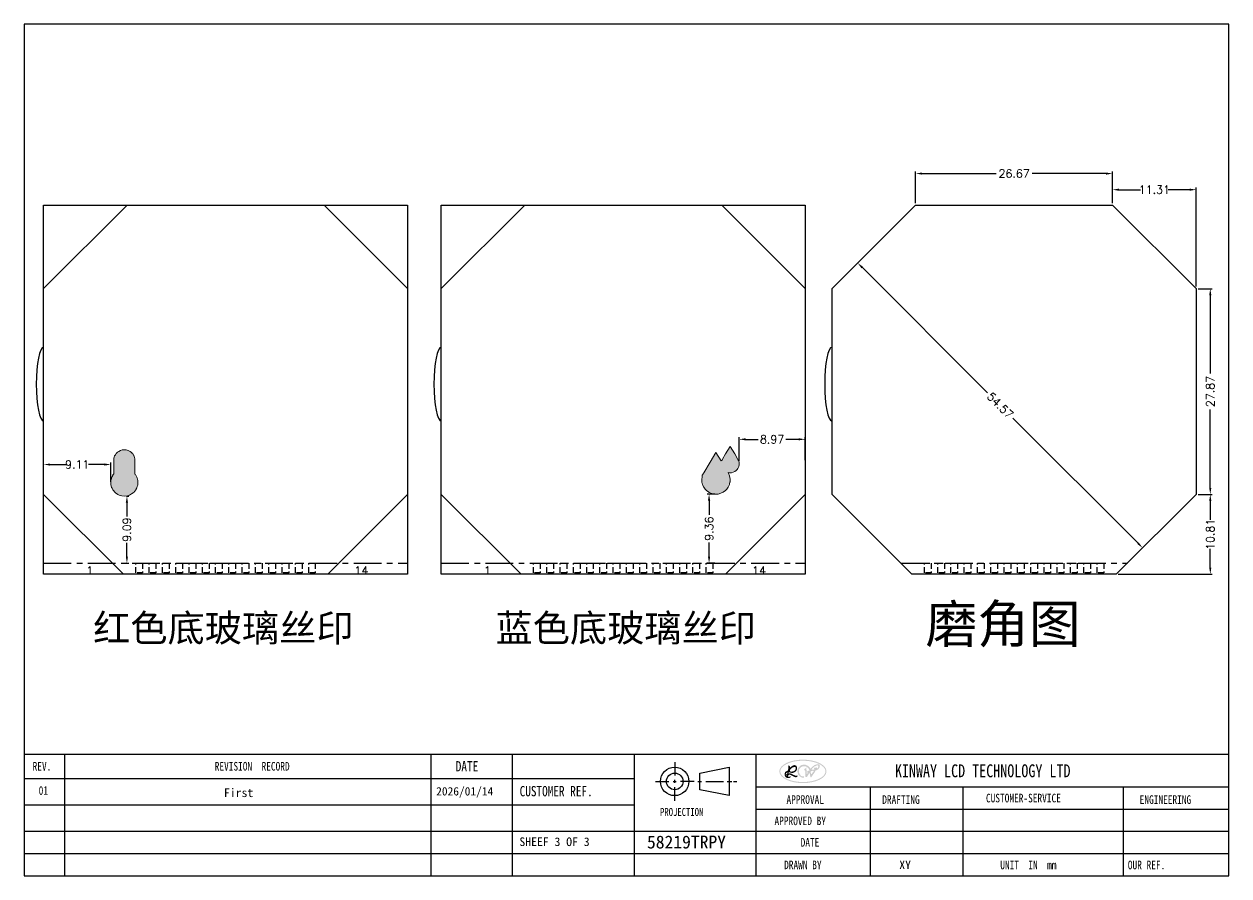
# Model space of a CAD drawing. Header units: millimetres. Extents: x -2138 to 1406, y 307 to 1926.
# Drawn here: x 1242.8 to 1406, y 306.7 to 422.1 of the extents above; entities that cross this region are included whole.
import ezdxf
from ezdxf.enums import TextEntityAlignment as Align

# ---------------------------------------------------------------- set-up
doc = ezdxf.new("R2010")
doc.units = ezdxf.units.MM
doc.header["$LTSCALE"] = 3
doc.linetypes.add('CENTER', pattern=[2, 1.25, -0.25, 0.25, -0.25])
doc.linetypes.add('HIDDEN', pattern=[0.375, 0.25, -0.125])
for name, color, linetype in [('BJ', 32, 'Continuous'), ('dim', 3, 'Continuous'), ('SY1', 116, 'Continuous')]:
    doc.layers.add(name, color=color, linetype=linetype)
doc.styles.add('romans', font='romans.shx')
doc.styles.add('ROMANT', font='SimSun.ttf', dxfattribs={"height": 5})
doc.styles.get("Standard").update_dxf_attribs({"font": 'txt.shx'})
doc.styles.add('样式 2', font='simkai_0.ttf')
doc.dimstyles.new('LCDDIM', dxfattribs={"dimtxt": 1.1, "dimasz": 0.88, "dimexe": 0.275, "dimexo": 0.275, "dimgap": 0.22, "dimtad": 0, "dimzin": 0, "dimdsep": 46, "dimtxsty": 'Standard', "dimcen": 2.5, "dimadec": 0, "dimazin": 0, "dimtfac": 1, "dimtofl": 0, "dimtmove": 0, "dimatfit": 0, "dimfxl": 0, "dimarcsym": 0})

# ---------------------------------------------------------------- blocks, each defined once
blk = doc.blocks.new('*D84')
at = {"layer": 'Defpoints', "color": 0}
for p in [(1390.26, 401.81), (1363.59, 397.54), (1390.26, 397.54)]:
    blk.add_point(p, dxfattribs=at)
at = {"layer": 'dim', "color": 0, "lineweight": -2}
for p, q in [((1363.59, 397.81), (1363.59, 402.09)), ((1364.47, 401.81), (1374.51, 401.81)), ((1389.38, 401.81), (1379.35, 401.81)), ((1390.26, 397.81), (1390.26, 402.09))]:
    blk.add_line(p, q, dxfattribs=at)
at = {"layer": 'dim', "color": 0}
for points in [[(1364.47, 401.96), (1364.47, 401.67), (1363.59, 401.81)], [(1389.38, 401.96), (1389.38, 401.67), (1390.26, 401.81)]]:
    blk.add_solid(points, dxfattribs=at)
at = {"layer": 'dim', "color": 0, "insert": (1376.93, 401.81), "char_height": 1.1, "attachment_point": 5}
blk.add_mtext('26.67', dxfattribs=at)
blk = doc.blocks.new('*D86')
at = {"layer": 'Defpoints', "color": 0}
for p in [(1401.58, 386.22), (1401.58, 358.35), (1403.5, 358.35)]:
    blk.add_point(p, dxfattribs=at)
at = {"layer": 'dim', "color": 0, "lineweight": -2}
for p, q in [((1401.85, 386.22), (1403.77, 386.22)), ((1403.5, 385.34), (1403.5, 374.71)), ((1403.5, 359.23), (1403.5, 369.87)), ((1401.85, 358.35), (1403.77, 358.35))]:
    blk.add_line(p, q, dxfattribs=at)
at = {"layer": 'dim', "color": 0}
for points in [[(1403.35, 385.34), (1403.64, 385.34), (1403.5, 386.22)], [(1403.35, 359.23), (1403.64, 359.23), (1403.5, 358.35)]]:
    blk.add_solid(points, dxfattribs=at)
at = {"layer": 'dim', "color": 0, "insert": (1403.5, 372.29), "char_height": 1.1, "attachment_point": 5, "rotation": 90}
blk.add_mtext('27.87', dxfattribs=at)
blk = doc.blocks.new('*D88')
at = {"layer": 'Defpoints', "color": 0}
for p in [(1359.79, 393.74), (1355.75, 389.69), (1398.38, 355.15)]:
    blk.add_point(p, dxfattribs=at)
at = {"layer": 'dim', "color": 0, "lineweight": -2}
for p, q in [((1359.6, 393.54), (1355.55, 389.5)), ((1356.37, 389.07), (1373.33, 372.11)), ((1393.71, 351.73), (1376.75, 368.69)), ((1398.18, 354.96), (1394.14, 350.91))]:
    blk.add_line(p, q, dxfattribs=at)
at = {"layer": 'dim', "color": 0}
for points in [[(1356.47, 389.18), (1356.26, 388.97), (1355.75, 389.69)], [(1393.81, 351.83), (1393.61, 351.63), (1394.33, 351.11)]]:
    blk.add_solid(points, dxfattribs=at)
at = {"layer": 'dim', "color": 0, "insert": (1375.04, 370.4), "char_height": 1.1, "attachment_point": 5, "rotation": 315}
blk.add_mtext('54.57', dxfattribs=at)
blk = doc.blocks.new('*D89')
at = {"layer": 'Defpoints', "color": 0}
for p in [(1401.58, 358.35), (1390.76, 347.54), (1403.5, 347.54)]:
    blk.add_point(p, dxfattribs=at)
at = {"layer": 'dim', "color": 0, "lineweight": -2}
for p, q in [((1401.85, 358.35), (1403.77, 358.35)), ((1403.5, 357.47), (1403.5, 354.91)), ((1403.5, 348.42), (1403.5, 350.98)), ((1391.04, 347.54), (1403.77, 347.54))]:
    blk.add_line(p, q, dxfattribs=at)
at = {"layer": 'dim', "color": 0}
for points in [[(1403.35, 357.47), (1403.64, 357.47), (1403.5, 358.35)], [(1403.35, 348.42), (1403.64, 348.42), (1403.5, 347.54)]]:
    blk.add_solid(points, dxfattribs=at)
at = {"layer": 'dim', "color": 0, "insert": (1403.5, 352.94), "char_height": 1.1, "attachment_point": 5, "rotation": 90}
blk.add_mtext('10.81', dxfattribs=at)
blk = doc.blocks.new('*D90')
at = {"layer": 'Defpoints', "color": 0}
for p in [(1390.26, 399.63), (1390.26, 397.54), (1401.58, 386.22)]:
    blk.add_point(p, dxfattribs=at)
at = {"layer": 'dim', "color": 0, "lineweight": -2}
for p, q in [((1390.26, 397.81), (1390.26, 399.91)), ((1401.58, 386.5), (1401.58, 399.91)), ((1391.14, 399.63), (1394.05, 399.63)), ((1400.7, 399.63), (1397.79, 399.63))]:
    blk.add_line(p, q, dxfattribs=at)
at = {"layer": 'dim', "color": 0}
for points in [[(1391.14, 399.78), (1391.14, 399.48), (1390.26, 399.63)], [(1400.7, 399.78), (1400.7, 399.48), (1401.58, 399.63)]]:
    blk.add_solid(points, dxfattribs=at)
at = {"layer": 'dim', "color": 0, "insert": (1395.92, 399.63), "char_height": 1.1, "attachment_point": 5}
blk.add_mtext('11.31', dxfattribs=at)
blk = doc.blocks.new('*D91')
at = {"layer": 'Defpoints', "color": 0}
for p in [(1256.42, 358.13), (1256.42, 349.04), (1256.76, 349.04)]:
    blk.add_point(p, dxfattribs=at)
at = {"layer": 'dim', "color": 0, "lineweight": -2}
for p, q in [((1256.7, 358.13), (1257.03, 358.13)), ((1256.76, 357.25), (1256.76, 355.36)), ((1256.76, 349.92), (1256.76, 351.8)), ((1256.7, 349.04), (1257.03, 349.04))]:
    blk.add_line(p, q, dxfattribs=at)
at = {"layer": 'dim', "color": 0}
for points in [[(1256.61, 357.25), (1256.9, 357.25), (1256.76, 358.13)], [(1256.61, 349.92), (1256.9, 349.92), (1256.76, 349.04)]]:
    blk.add_solid(points, dxfattribs=at)
at = {"layer": 'dim', "color": 0, "insert": (1256.76, 353.58), "char_height": 1.1, "attachment_point": 5, "rotation": 90}
blk.add_mtext('9.09', dxfattribs=at)
blk = doc.blocks.new('*D92')
at = {"layer": 'Defpoints', "color": 0}
for p in [(1245.48, 362.4), (1245.48, 359.77), (1254.59, 359.77)]:
    blk.add_point(p, dxfattribs=at)
at = {"layer": 'dim', "color": 0, "lineweight": -2}
for p, q in [((1245.48, 360.05), (1245.48, 362.67)), ((1246.36, 362.4), (1248.53, 362.4)), ((1253.71, 362.4), (1251.54, 362.4)), ((1254.59, 360.05), (1254.59, 362.67))]:
    blk.add_line(p, q, dxfattribs=at)
at = {"layer": 'dim', "color": 0}
for points in [[(1246.36, 362.54), (1246.36, 362.25), (1245.48, 362.4)], [(1253.71, 362.54), (1253.71, 362.25), (1254.59, 362.4)]]:
    blk.add_solid(points, dxfattribs=at)
at = {"layer": 'dim', "color": 0, "insert": (1250.03, 362.4), "char_height": 1.1, "attachment_point": 5}
blk.add_mtext('9.11', dxfattribs=at)
blk = doc.blocks.new('*D93')
at = {"layer": 'Defpoints', "color": 0}
for p in [(1336.68, 358.39), (1335.61, 349.04), (1336.68, 349.04)]:
    blk.add_point(p, dxfattribs=at)
at = {"layer": 'dim', "color": 0, "lineweight": -2}
for p, q in [((1336.4, 358.39), (1335.34, 358.39)), ((1335.61, 357.51), (1335.61, 355.58)), ((1335.61, 349.92), (1335.61, 351.84)), ((1336.4, 349.04), (1335.34, 349.04))]:
    blk.add_line(p, q, dxfattribs=at)
at = {"layer": 'dim', "color": 0}
for points in [[(1335.46, 357.51), (1335.76, 357.51), (1335.61, 358.39)], [(1335.46, 349.92), (1335.76, 349.92), (1335.61, 349.04)]]:
    blk.add_solid(points, dxfattribs=at)
at = {"layer": 'dim', "color": 0, "insert": (1335.61, 353.71), "char_height": 1.1, "attachment_point": 5, "rotation": 90}
blk.add_mtext('9.36', dxfattribs=at)
blk = doc.blocks.new('*D94')
at = {"layer": 'Defpoints', "color": 0}
for p in [(1348.63, 365.81), (1339.67, 362.61), (1348.63, 362.71)]:
    blk.add_point(p, dxfattribs=at)
at = {"layer": 'dim', "color": 0, "lineweight": -2}
for p, q in [((1339.67, 362.89), (1339.67, 366.09)), ((1340.55, 365.81), (1342.28, 365.81)), ((1347.75, 365.81), (1346.02, 365.81)), ((1348.63, 362.98), (1348.63, 366.09))]:
    blk.add_line(p, q, dxfattribs=at)
at = {"layer": 'dim', "color": 0}
for points in [[(1340.55, 365.96), (1340.55, 365.67), (1339.67, 365.81)], [(1347.75, 365.96), (1347.75, 365.67), (1348.63, 365.81)]]:
    blk.add_solid(points, dxfattribs=at)
at = {"layer": 'dim', "color": 0, "insert": (1344.15, 365.81), "char_height": 1.1, "attachment_point": 5}
blk.add_mtext('8.97', dxfattribs=at)

msp = doc.modelspace()

# ---------------------------------------------------------------- hatches: boundary and pattern name
h = msp.add_hatch(color=256)
edge = h.paths.add_edge_path()
edge.add_ellipse((1348.319, 320.828), major_axis=(3.197, 0), ratio=0.4969441, start_angle=0, end_angle=360)
edge = h.paths.add_edge_path(flags=16)
edge.add_spline(control_points=[(1351.37, 320.828), (1351.37, 320.967), (1351.326, 321.107), (1351.137, 321.389), (1350.991, 321.53), (1350.606, 321.786), (1350.368, 321.901), (1349.826, 322.088), (1349.523, 322.161), (1348.706, 322.28), (1348.17, 322.29), (1347.155, 322.182), (1346.678, 322.063), (1345.998, 321.773), (1345.757, 321.62), (1345.443, 321.322), (1345.35, 321.18), (1345.258, 320.902), (1345.256, 320.766), (1345.343, 320.489), (1345.433, 320.347), (1345.714, 320.074), (1345.903, 319.944), (1346.362, 319.718), (1346.631, 319.622), (1347.384, 319.435), (1347.903, 319.378), (1348.934, 319.394), (1349.444, 319.467), (1350.328, 319.723), (1350.7, 319.906), (1351.121, 320.248), (1351.238, 320.393), (1351.348, 320.634), (1351.37, 320.731), (1351.37, 320.828)], knot_values=[0, 0, 0, 0, 0.3209648, 0.3209648, 0.6419297, 0.6419297, 0.9628945, 0.9628945, 1.2838594, 1.2838594, 1.7827134, 1.7827134, 2.2815675, 2.2815675, 2.6600768, 2.6600768, 2.9778697, 2.9778697, 3.2956627, 3.2956627, 3.6134557, 3.6134557, 3.9312487, 3.9312487, 4.2490417, 4.2490417, 4.7441991, 4.7441991, 5.2393566, 5.2393566, 5.7345141, 5.7345141, 6.0585948, 6.0585948, 6.2831853, 6.2831853, 6.2831853, 6.2831853], degree=3, periodic=0)
h = msp.add_hatch(color=256)
edge = h.paths.add_edge_path()
edge.add_spline(control_points=[(1346.345, 321.598), (1346.374, 321.486), (1346.291, 321.281), (1346.355, 320.969), (1346.146, 320.857), (1346.003, 320.815), (1345.88, 320.719), (1345.862, 320.565), (1345.835, 320.419), (1345.856, 320.278), (1345.898, 320.126), (1346.032, 320.016), (1346.175, 319.916), (1346.309, 319.924), (1346.409, 319.918), (1346.497, 319.939), (1346.564, 319.995), (1346.655, 320.029), (1346.663, 320.114), (1346.607, 320.174), (1346.553, 320.121), (1346.484, 320.108), (1346.409, 320.096), (1346.318, 320.102), (1346.295, 320.19), (1346.32, 320.28), (1346.398, 320.317), (1346.454, 320.379), (1346.532, 320.35), (1346.604, 320.371), (1346.722, 320.319), (1346.861, 320.228), (1347.064, 320.152), (1347.217, 320.056), (1347.354, 320.028), (1347.451, 320.038), (1347.508, 320.09), (1347.561, 320.122), (1347.605, 320.176), (1347.59, 320.229), (1347.548, 320.279), (1347.445, 320.255), (1347.331, 320.272), (1347.197, 320.25), (1347.133, 320.356), (1347.024, 320.343), (1346.927, 320.419), (1346.829, 320.465), (1346.738, 320.529), (1346.644, 320.548), (1346.546, 320.54), (1346.463, 320.58), (1346.41, 320.546), (1346.373, 320.547), (1346.321, 320.585), (1346.41, 320.606), (1346.405, 320.664), (1346.423, 320.718), (1346.49, 320.718), (1346.544, 320.673), (1346.622, 320.662), (1346.702, 320.633), (1346.827, 320.624), (1346.979, 320.609), (1347.131, 320.686), (1347.258, 320.759), (1347.362, 320.829), (1347.427, 320.908), (1347.468, 321.01), (1347.534, 321.135), (1347.55, 321.309), (1347.507, 321.505), (1347.347, 321.637), (1347.169, 321.687), (1347.002, 321.644), (1346.85, 321.557), (1346.713, 321.45), (1346.634, 321.365), (1346.543, 321.36), (1346.573, 321.428), (1346.55, 321.481), (1346.528, 321.552), (1346.475, 321.595), (1346.433, 321.627), (1346.395, 321.63), (1346.374, 321.616), (1346.343, 321.607), (1346.345, 321.598)], knot_values=[0, 0, 0, 0, 10.7635605, 19.7219821, 25.0929393, 30.3602965, 34.0239761, 38.5951831, 44.0150032, 47.8474874, 51.6512347, 58.3210411, 63.2735408, 67.2787205, 70.3505404, 72.5854592, 75.4605981, 78.4768495, 80.5956439, 82.4351625, 84.3342692, 86.3470402, 88.9810514, 91.6150633, 93.4081904, 96.5492258, 99.3852699, 101.2247882, 103.5807764, 106.1830348, 107.8981226, 115.1702536, 121.7326414, 127.8575297, 131.6564026, 134.5704704, 136.409989, 138.5814114, 140.4797928, 142.1937855, 143.1929709, 146.2557555, 150.5030641, 154.7503727, 156.9217945, 160.7569682, 163.3906468, 168.1312688, 170.7649475, 173.6310728, 176.6938574, 180.0006323, 181.0541036, 182.232098, 183.4097729, 185.2492915, 187.1907139, 188.4586295, 189.8916922, 192.4289059, 194.831483, 197.0035201, 200.3102943, 206.4539333, 210.6678193, 215.763422, 220.1062664, 222.1319546, 225.1927762, 230.1816804, 235.1311448, 241.0873411, 247.9663138, 253.234337, 257.6354494, 263.453099, 269.4577057, 273.5100715, 274.4524666, 276.1004179, 278.0418401, 280.1478318, 282.6514652, 284.2316726, 284.9384691, 285.9940166, 286.8660325, 286.8660325, 286.8660325, 286.8660325], degree=3, periodic=0)
edge = h.paths.add_edge_path(flags=16)
edge.add_spline(control_points=[(1346.585, 320.862), (1346.587, 320.839), (1346.662, 320.791), (1346.769, 320.776), (1346.907, 320.815), (1347.018, 320.829), (1347.102, 320.887), (1347.166, 320.9), (1347.221, 320.953), (1347.262, 321.007), (1347.293, 321.076), (1347.338, 321.135), (1347.355, 321.225), (1347.366, 321.328), (1347.296, 321.381), (1347.247, 321.419), (1347.196, 321.411), (1347.127, 321.429), (1347.046, 321.389), (1346.96, 321.355), (1346.886, 321.34), (1346.839, 321.288), (1346.784, 321.248), (1346.732, 321.198), (1346.679, 321.148), (1346.626, 321.101), (1346.569, 321.054), (1346.559, 320.979), (1346.561, 320.925), (1346.567, 320.886), (1346.584, 320.874), (1346.585, 320.862)], knot_values=[0, 0, 0, 0, 2.1442205, 6.7686665, 10.2399579, 15.2206282, 16.9145608, 19.5319561, 21.0279367, 23.9108391, 25.7547859, 27.9843852, 30.6278253, 34.3519463, 36.2824248, 38.4223709, 39.7836935, 40.8194292, 44.9542887, 47.461503, 49.4934838, 51.7253672, 53.7415039, 55.792569, 58.4558981, 60.4706963, 62.4187519, 65.0528644, 66.9963212, 67.5273712, 68.6279434, 68.6279434, 68.6279434, 68.6279434], degree=3, periodic=0)
edge = h.paths.add_edge_path(flags=16)
edge.add_spline(control_points=[(1346.189, 320.675), (1346.195, 320.671), (1346.211, 320.664), (1346.211, 320.631), (1346.214, 320.598), (1346.198, 320.562), (1346.185, 320.526), (1346.158, 320.495), (1346.131, 320.463), (1346.103, 320.434), (1346.064, 320.412), (1346.025, 320.41), (1345.996, 320.428), (1345.998, 320.46), (1346.005, 320.498), (1346.034, 320.535), (1346.055, 320.58), (1346.093, 320.606), (1346.126, 320.629), (1346.129, 320.67), (1346.162, 320.669), (1346.18, 320.679), (1346.187, 320.677), (1346.189, 320.675)], knot_values=[0, 0, 0, 0, 0.6966426, 1.4022485, 2.7724538, 3.7833071, 4.9384295, 6.2994059, 7.5205048, 8.852642, 10.0566107, 11.5989675, 12.2162974, 12.9102611, 14.2981888, 15.7782339, 17.2079572, 18.7821624, 19.9952947, 20.7712048, 22.0230241, 22.3853024, 22.6246191, 22.6246191, 22.6246191, 22.6246191], degree=3, periodic=0)
edge = h.paths.add_edge_path(flags=16)
edge.add_spline(control_points=[(1346.105, 320.267), (1346.099, 320.272), (1346.075, 320.271), (1346.041, 320.265), (1346.028, 320.231), (1346.032, 320.204), (1346.053, 320.189), (1346.078, 320.185), (1346.104, 320.185), (1346.128, 320.198), (1346.133, 320.224), (1346.133, 320.245), (1346.122, 320.264), (1346.109, 320.264), (1346.105, 320.267)], knot_values=[0, 0, 0, 0, 0.6804898, 2.0372442, 2.8853119, 3.7708909, 4.3882191, 5.1955145, 6.0593601, 6.7560022, 7.4616082, 8.3248263, 8.7704789, 9.3152337, 9.3152337, 9.3152337, 9.3152337], degree=3, periodic=0)
h = msp.add_hatch(color=256)
edge = h.paths.add_edge_path()
edge.add_spline(control_points=[(1348.403, 319.965), (1348.376, 319.985), (1348.279, 319.974), (1348.172, 320.01), (1348.079, 320.041), (1348.024, 320.067), (1347.989, 320.105), (1347.949, 320.124), (1347.906, 320.139), (1347.866, 320.166), (1347.852, 320.225), (1347.799, 320.251), (1347.765, 320.298), (1347.729, 320.339), (1347.686, 320.406), (1347.632, 320.477), (1347.635, 320.586), (1347.59, 320.691), (1347.577, 320.835), (1347.596, 320.994), (1347.594, 321.158), (1347.693, 321.303), (1347.804, 321.432), (1347.935, 321.557), (1348.072, 321.664), (1348.242, 321.703), (1348.438, 321.761), (1348.634, 321.746), (1348.8, 321.661), (1348.944, 321.617), (1349.071, 321.501), (1349.197, 321.407), (1349.294, 321.309), (1349.299, 321.202), (1349.401, 321.187), (1349.408, 321.284), (1349.483, 321.328), (1349.553, 321.389), (1349.62, 321.489), (1349.745, 321.557), (1349.838, 321.653), (1349.967, 321.718), (1350.106, 321.737), (1350.257, 321.801), (1350.388, 321.795), (1350.499, 321.788), (1350.551, 321.731), (1350.602, 321.669), (1350.612, 321.575), (1350.598, 321.472), (1350.574, 321.366), (1350.497, 321.241), (1350.401, 321.112), (1350.243, 321.029), (1350.13, 320.963), (1350.007, 320.934), (1349.972, 320.769), (1349.85, 320.624), (1349.743, 320.442), (1349.635, 320.322), (1349.573, 320.189), (1349.497, 320.098), (1349.428, 320.024), (1349.341, 320.033), (1349.318, 320.124), (1349.309, 320.21), (1349.281, 320.309), (1349.257, 320.407), (1349.274, 320.511), (1349.156, 320.627), (1349.109, 320.472), (1349.051, 320.393), (1349.008, 320.288), (1348.918, 320.201), (1348.882, 320.057), (1348.775, 320.063), (1348.707, 320.055), (1348.652, 320.106), (1348.665, 320.232), (1348.648, 320.391), (1348.664, 320.607), (1348.637, 320.762), (1348.677, 320.936), (1348.576, 320.951), (1348.518, 320.985), (1348.499, 321.059), (1348.49, 321.155), (1348.582, 321.169), (1348.632, 321.225), (1348.7, 321.276), (1348.741, 321.332), (1348.823, 321.345), (1348.776, 321.21), (1348.807, 321.103), (1348.808, 320.939), (1348.811, 320.784), (1348.827, 320.664), (1348.781, 320.496), (1348.891, 320.523), (1348.938, 320.573), (1348.988, 320.628), (1348.972, 320.703), (1348.907, 320.695), (1348.849, 320.725), (1348.868, 320.793), (1348.928, 320.835), (1349.004, 320.874), (1349.084, 320.941), (1349.186, 320.903), (1349.225, 320.969), (1349.2, 321.025), (1349.166, 321.082), (1349.131, 321.146), (1349.098, 321.224), (1349.027, 321.296), (1348.946, 321.385), (1348.83, 321.418), (1348.733, 321.511), (1348.603, 321.504), (1348.492, 321.514), (1348.406, 321.54), (1348.333, 321.501), (1348.254, 321.494), (1348.176, 321.45), (1348.079, 321.408), (1347.989, 321.328), (1347.9, 321.233), (1347.82, 321.122), (1347.768, 320.989), (1347.771, 320.844), (1347.784, 320.703), (1347.822, 320.557), (1347.902, 320.418), (1347.998, 320.301), (1348.113, 320.168), (1348.284, 320.161), (1348.402, 320.174), (1348.494, 320.146), (1348.483, 320.05), (1348.458, 319.993), (1348.416, 319.955), (1348.403, 319.965)], knot_values=[0, 0, 0, 0, 3.1536724, 8.0957963, 10.56186, 12.2433183, 13.6347045, 15.3161628, 16.1963248, 17.8947686, 19.5169326, 21.4094428, 22.9834518, 24.8550996, 26.4412105, 30.3780423, 32.7788457, 36.1657376, 40.8304551, 45.9761073, 51.129282, 55.4835696, 61.743491, 67.0592643, 72.2091736, 77.5845262, 82.956478, 91.1725936, 94.8702819, 100.1968401, 104.9051514, 110.5826835, 114.9287627, 117.2311177, 119.1845438, 121.7978199, 124.1588326, 126.9133479, 130.3910826, 135.1297708, 139.8560412, 142.6004978, 148.321554, 152.7682727, 157.5186262, 160.4709572, 162.4484286, 164.4256052, 167.8662005, 170.6511138, 174.1968627, 177.7430048, 184.1977596, 188.7915435, 193.9004962, 196.7658049, 199.2731645, 208.1686073, 214.4665678, 218.6720441, 223.026331, 227.926713, 229.7985101, 232.0296701, 234.3942821, 237.531998, 240.3031707, 243.8788383, 246.6914354, 250.0595662, 254.1149745, 256.9141601, 259.9646266, 264.2111778, 268.8870379, 270.7175852, 273.5045844, 274.9835673, 276.9503672, 284.4808435, 290.3284821, 296.2577273, 300.6336301, 302.4126524, 304.6563885, 306.4645221, 309.5272625, 311.5818293, 313.8466792, 316.4044432, 319.362408, 320.4844713, 322.292403, 328.5645403, 332.6191743, 337.0890106, 342.5199439, 345.8692502, 347.8618869, 350.3233161, 352.8114798, 354.1309285, 356.2598553, 357.8825936, 359.1419523, 361.7998399, 364.5015037, 367.1269228, 371.1121963, 371.7342366, 373.7592666, 376.0743899, 378.1976655, 380.440544, 383.8850193, 387.4486271, 391.3772937, 394.7428969, 399.3441311, 402.5482083, 405.3352075, 407.1442984, 409.917178, 412.5938484, 415.3383046, 419.6714454, 423.6257988, 427.371181, 432.300189, 436.4746595, 440.7044448, 445.4107058, 450.350283, 455.3758868, 459.5643855, 465.9818662, 469.7751936, 470.8895276, 474.1740141, 476.2242442, 477.7072625, 477.7072625, 477.7072625, 477.7072625], degree=3, periodic=0)
edge = h.paths.add_edge_path(flags=16)
edge.add_spline(control_points=[(1349.492, 321.05), (1349.513, 321.036), (1349.579, 321.038), (1349.665, 321.07), (1349.764, 321.081), (1349.839, 321.052), (1349.901, 321.091), (1349.86, 321.146), (1349.831, 321.202), (1349.833, 321.269), (1349.877, 321.332), (1349.959, 321.316), (1350.034, 321.328), (1350.109, 321.353), (1350.173, 321.366), (1350.235, 321.327), (1350.216, 321.279), (1350.258, 321.223), (1350.335, 321.287), (1350.38, 321.35), (1350.417, 321.422), (1350.427, 321.498), (1350.394, 321.553), (1350.377, 321.611), (1350.319, 321.648), (1350.251, 321.651), (1350.134, 321.603), (1349.99, 321.523), (1349.771, 321.458), (1349.706, 321.283), (1349.583, 321.245), (1349.548, 321.188), (1349.513, 321.157), (1349.505, 321.121), (1349.484, 321.095), (1349.484, 321.071), (1349.485, 321.055), (1349.492, 321.05)], knot_values=[0, 0, 0, 0, 2.3774259, 5.4218121, 8.7423348, 11.3798576, 12.4095258, 14.4169272, 16.0683724, 18.5721346, 20.1810761, 22.4384094, 25.3871795, 27.3474923, 29.7358493, 31.3452053, 32.8007378, 33.8302668, 36.8398701, 39.2160635, 41.7613512, 44.1333368, 45.9015764, 47.5530216, 49.5656081, 51.8075031, 53.5217024, 61.1821562, 67.4468107, 73.3210387, 76.5397496, 78.5169401, 79.3609716, 80.7804003, 81.7841013, 82.3112094, 83.020924, 83.020924, 83.020924, 83.020924], degree=3, periodic=0)
edge = h.paths.add_edge_path(flags=16)
edge.add_spline(control_points=[(1349.406, 320.838), (1349.383, 320.82), (1349.363, 320.76), (1349.382, 320.692), (1349.36, 320.616), (1349.435, 320.598), (1349.406, 320.535), (1349.459, 320.504), (1349.496, 320.395), (1349.574, 320.57), (1349.609, 320.656), (1349.7, 320.685), (1349.696, 320.777), (1349.792, 320.79), (1349.782, 320.892), (1349.687, 320.907), (1349.601, 320.922), (1349.544, 320.874), (1349.495, 320.842), (1349.439, 320.875), (1349.416, 320.845), (1349.406, 320.838)], knot_values=[0, 0, 0, 0, 2.6685201, 4.924202, 6.9183751, 8.5277311, 9.8455005, 11.7189692, 13.5117964, 18.1922791, 21.3801294, 23.3577363, 25.7335772, 28.0808924, 30.205757, 32.5829903, 36.1533865, 37.6565805, 39.4256189, 41.1450658, 42.3605162, 42.3605162, 42.3605162, 42.3605162], degree=3, periodic=0)
at = {"layer": 'SY1'}
for color, points in [(1, [(1258.153, 359.408), (1258.106, 359.243), (1258.028, 359.114), (1258.015, 359.091), (1258.015, 359.015), (1257.784, 358.755), (1257.724, 358.665), (1257.602, 358.573), (1257.533, 358.516), (1257.476, 358.459), (1257.393, 358.417), (1257.265, 358.337), (1257.107, 358.258), (1256.961, 358.216), (1256.815, 358.168), (1256.421, 358.128), (1256.062, 358.154), (1255.823, 358.219), (1255.722, 358.259), (1255.538, 358.329), (1255.339, 358.471), (1255.335, 358.474), (1255.271, 358.506), (1255.118, 358.66), (1255.067, 358.711), (1254.98, 358.819), (1254.853, 358.989), (1254.817, 359.061), (1254.751, 359.193), (1254.688, 359.287), (1254.637, 359.49), (1254.588, 359.662), (1254.588, 359.775), (1254.572, 359.966), (1254.572, 360.026), (1254.593, 360.25), (1254.618, 360.376), (1254.658, 360.518), (1254.721, 360.706), (1254.767, 360.797), (1254.843, 360.911), (1254.867, 360.985), (1254.988, 361.129), (1254.988, 363.016), (1255.003, 363.144), (1255.003, 363.257), (1255.051, 363.376), (1255.085, 363.576), (1255.166, 363.658), (1255.19, 363.7), (1255.236, 363.792), (1255.316, 363.872), (1255.348, 363.936), (1255.421, 364.009), (1255.466, 364.055), (1255.644, 364.181), (1255.877, 364.298), (1256.128, 364.373), (1256.415, 364.397), (1256.678, 364.373), (1256.944, 364.301), (1257.2, 364.173), (1257.358, 364.042), (1257.39, 364.009), (1257.463, 363.936), (1257.479, 363.904), (1257.591, 363.792), (1257.643, 363.688), (1257.691, 363.592), (1257.723, 363.528), (1257.776, 363.369), (1257.792, 363.289), (1257.824, 363.194), (1257.824, 361.128), (1257.846, 361.098), (1257.91, 361.034), (1257.958, 360.938), (1258.032, 360.864), (1258.095, 360.676), (1258.15, 360.546), (1258.178, 360.437), (1258.198, 360.347), (1258.229, 360.284), (1258.258, 359.938), (1258.223, 359.709), (1258.223, 359.618)]), (4, [(1335.746, 362.718), (1334.891, 361.285), (1334.782, 361.081), (1334.769, 361.045), (1334.694, 360.97), (1334.694, 360.824), (1334.689, 360.81), (1334.674, 360.736), (1334.657, 360.685), (1334.623, 360.426), (1334.623, 360.176), (1334.635, 360.116), (1334.635, 359.964), (1334.672, 359.889), (1334.72, 359.674), (1334.756, 359.601), (1334.852, 359.397), (1334.882, 359.337), (1335.059, 359.079), (1335.097, 359.042), (1335.308, 358.815), (1335.375, 358.781), (1335.555, 358.649), (1335.622, 358.616), (1335.834, 358.516), (1336.136, 358.432), (1336.223, 358.403), (1336.531, 358.386), (1336.82, 358.4), (1337.219, 358.505), (1337.538, 358.647), (1337.583, 358.692), (1337.775, 358.823), (1337.819, 358.868), (1337.986, 359.035), (1338.03, 359.079), (1338.208, 359.337), (1338.238, 359.398), (1338.383, 359.707), (1338.383, 359.775), (1338.443, 359.99), (1338.443, 360.025), (1338.455, 360.06), (1338.455, 360.196), (1338.472, 360.298), (1338.453, 360.455), (1338.443, 360.579), (1338.443, 360.647), (1338.375, 360.869), (1338.34, 360.993), (1338.286, 361.099), (1338.207, 361.271), (1338.18, 361.317), (1338.257, 361.291), (1338.457, 361.28), (1338.641, 361.289), (1338.885, 361.353), (1339.105, 361.451), (1339.145, 361.49), (1339.241, 361.556), (1339.279, 361.595), (1339.362, 361.678), (1339.401, 361.716), (1339.513, 361.879), (1339.537, 361.927), (1339.635, 362.135), (1339.635, 362.19), (1339.665, 362.298), (1339.665, 362.309), (1339.67, 362.327), (1339.67, 362.414), (1339.682, 362.481), (1339.668, 362.59), (1339.665, 362.636), (1339.665, 362.698), (1339.62, 362.843), (1339.597, 362.925), (1339.561, 362.995), (1339.518, 363.09), (1339.079, 363.825), (1338.465, 364.835), (1337.852, 363.825), (1337.421, 363.103), (1337.366, 363.002), (1337.245, 362.88), (1336.545, 364.032)])]:
    msp.add_hatch(color=color, dxfattribs=at).paths.add_polyline_path(points)

# ---------------------------------------------------------------- linework, layer by layer
for points in [[(1242.831, 306.666), (1406.019, 306.666), (1406.019, 422.064), (1242.831, 422.064)], [(1294.776, 397.537), (1294.776, 347.537), (1245.476, 347.537), (1245.476, 397.537)], [(1348.632, 397.537), (1348.632, 347.537), (1299.332, 347.537), (1299.332, 397.537)], [(1338.341, 317.538), (1334.37, 318.34), (1334.37, 320.596), (1338.341, 321.397)]]:
    msp.add_lwpolyline(points, close=True)
for points in [[(1256.79, 397.537), (1245.476, 386.223)], [(1294.776, 386.223), (1283.462, 397.537)], [(1299.332, 386.223), (1310.646, 397.537)], [(1348.632, 386.223), (1337.318, 397.537)], [(1363.589, 397.537), (1352.275, 386.223)], [(1363.589, 397.537), (1390.262, 397.537)], [(1401.575, 386.223), (1390.262, 397.537)], [(1352.275, 358.351), (1352.275, 386.223)], [(1401.575, 386.223), (1401.575, 358.351)], [(1245.476, 358.351), (1256.29, 347.537)], [(1283.962, 347.537), (1294.776, 358.351)], [(1299.332, 358.351), (1310.146, 347.537)], [(1337.818, 347.537), (1348.632, 358.351)], [(1352.275, 358.351), (1363.089, 347.537)], [(1390.762, 347.537), (1401.575, 358.351)], [(1390.762, 347.537), (1363.089, 347.537)], [(1242.831, 323.172), (1406.019, 323.172)], [(1248.332, 306.666), (1248.332, 323.172)], [(1297.979, 306.666), (1297.979, 323.172)], [(1308.983, 306.666), (1308.983, 323.172)], [(1325.488, 306.666), (1325.488, 323.172)], [(1341.994, 306.666), (1341.994, 323.172)], [(1330.951, 322.086), (1330.951, 320.256)], [(1242.831, 319.871), (1325.488, 319.871)], [(1328.333, 319.468), (1330.163, 319.468)], [(1330.739, 319.468), (1331.163, 319.468)], [(1330.951, 319.256), (1330.951, 319.68)], [(1330.951, 316.85), (1330.951, 318.68)], [(1333.569, 319.468), (1331.739, 319.468)], [(1334.065, 319.468), (1334.598, 319.468)], [(1335.185, 319.468), (1337.568, 319.468)], [(1338.04, 319.468), (1338.67, 319.468)], [(1338.94, 319.468), (1339.389, 319.468)], [(1341.994, 318.747), (1406.019, 318.747)], [(1357.407, 318.747), (1357.407, 306.666)], [(1369.99, 318.747), (1369.99, 306.666)], [(1391.717, 318.747), (1391.717, 306.666)], [(1242.831, 316.276), (1325.488, 316.276)], [(1341.994, 315.726), (1406.019, 315.726)], [(1242.831, 312.706), (1325.488, 312.706)], [(1325.488, 312.706), (1341.994, 312.706)], [(1341.994, 312.706), (1406.019, 312.706)], [(1242.831, 309.686), (1325.488, 309.686)], [(1325.488, 309.686), (1341.994, 309.686)], [(1341.994, 309.686), (1406.019, 309.686)]]:
    msp.add_lwpolyline(points)
at = {"linetype": 'CENTER'}
for points in [[(1245.476, 349.037), (1294.776, 349.037)], [(1299.332, 349.037), (1348.632, 349.037)], [(1361.589, 349.037), (1392.262, 349.037)]]:
    msp.add_lwpolyline(points, dxfattribs=at)
at = {"linetype": 'HIDDEN'}
for points in [[(1257.976, 347.737), (1257.976, 349.037), (1258.876, 349.037), (1258.876, 347.737)], [(1259.776, 347.737), (1259.776, 349.037), (1260.676, 349.037), (1260.676, 347.737)], [(1261.576, 347.737), (1261.576, 349.037), (1262.476, 349.037), (1262.476, 347.737)], [(1263.376, 347.737), (1263.376, 349.037), (1264.276, 349.037), (1264.276, 347.737)], [(1265.176, 347.737), (1265.176, 349.037), (1266.076, 349.037), (1266.076, 347.737)], [(1266.976, 347.737), (1266.976, 349.037), (1267.876, 349.037), (1267.876, 347.737)], [(1268.776, 347.737), (1268.776, 349.037), (1269.676, 349.037), (1269.676, 347.737)], [(1270.576, 347.737), (1270.576, 349.037), (1271.476, 349.037), (1271.476, 347.737)], [(1272.376, 347.737), (1272.376, 349.037), (1273.276, 349.037), (1273.276, 347.737)], [(1274.176, 347.737), (1274.176, 349.037), (1275.076, 349.037), (1275.076, 347.737)], [(1275.976, 347.737), (1275.976, 349.037), (1276.876, 349.037), (1276.876, 347.737)], [(1277.776, 347.737), (1277.776, 349.037), (1278.676, 349.037), (1278.676, 347.737)], [(1279.576, 347.737), (1279.576, 349.037), (1280.476, 349.037), (1280.476, 347.737)], [(1281.376, 347.737), (1281.376, 349.037), (1282.276, 349.037), (1282.276, 347.737)], [(1311.832, 347.737), (1311.832, 349.037), (1312.732, 349.037), (1312.732, 347.737)], [(1313.632, 347.737), (1313.632, 349.037), (1314.532, 349.037), (1314.532, 347.737)], [(1315.432, 347.737), (1315.432, 349.037), (1316.332, 349.037), (1316.332, 347.737)], [(1317.232, 347.737), (1317.232, 349.037), (1318.132, 349.037), (1318.132, 347.737)], [(1319.032, 347.737), (1319.032, 349.037), (1319.932, 349.037), (1319.932, 347.737)], [(1320.832, 347.737), (1320.832, 349.037), (1321.732, 349.037), (1321.732, 347.737)], [(1322.632, 347.737), (1322.632, 349.037), (1323.532, 349.037), (1323.532, 347.737)], [(1324.432, 347.737), (1324.432, 349.037), (1325.332, 349.037), (1325.332, 347.737)], [(1326.232, 347.737), (1326.232, 349.037), (1327.132, 349.037), (1327.132, 347.737)], [(1328.032, 347.737), (1328.032, 349.037), (1328.932, 349.037), (1328.932, 347.737)], [(1329.832, 347.737), (1329.832, 349.037), (1330.732, 349.037), (1330.732, 347.737)], [(1331.632, 347.737), (1331.632, 349.037), (1332.532, 349.037), (1332.532, 347.737)], [(1333.432, 347.737), (1333.432, 349.037), (1334.332, 349.037), (1334.332, 347.737)], [(1335.232, 347.737), (1335.232, 349.037), (1336.132, 349.037), (1336.132, 347.737)], [(1364.775, 347.737), (1364.775, 349.037), (1365.675, 349.037), (1365.675, 347.737)], [(1366.575, 347.737), (1366.575, 349.037), (1367.475, 349.037), (1367.475, 347.737)], [(1368.375, 347.737), (1368.375, 349.037), (1369.275, 349.037), (1369.275, 347.737)], [(1370.175, 347.737), (1370.175, 349.037), (1371.075, 349.037), (1371.075, 347.737)], [(1371.975, 347.737), (1371.975, 349.037), (1372.875, 349.037), (1372.875, 347.737)], [(1373.775, 347.737), (1373.775, 349.037), (1374.675, 349.037), (1374.675, 347.737)], [(1375.575, 347.737), (1375.575, 349.037), (1376.475, 349.037), (1376.475, 347.737)], [(1377.375, 347.737), (1377.375, 349.037), (1378.275, 349.037), (1378.275, 347.737)], [(1379.175, 347.737), (1379.175, 349.037), (1380.075, 349.037), (1380.075, 347.737)], [(1380.975, 347.737), (1380.975, 349.037), (1381.875, 349.037), (1381.875, 347.737)], [(1382.775, 347.737), (1382.775, 349.037), (1383.675, 349.037), (1383.675, 347.737)], [(1384.575, 347.737), (1384.575, 349.037), (1385.475, 349.037), (1385.475, 347.737)], [(1386.375, 347.737), (1386.375, 349.037), (1387.275, 349.037), (1387.275, 347.737)], [(1388.175, 347.737), (1388.175, 349.037), (1389.075, 349.037), (1389.075, 347.737)]]:
    msp.add_lwpolyline(points, close=True, dxfattribs=at)
for radius in [1.93, 1.128]:
    msp.add_circle((1330.951, 319.468), radius)
for centre in [(1245.476, 373.287), (1299.332, 373.287), (1352.275, 373.287)]:
    msp.add_ellipse(centre, major_axis=(0, -5), ratio=0.2, start_param=3.1415927, end_param=6.2831853)
at = {"layer": 'SY1', "color": 1, "lineweight": 0, "ltscale": 0.1}
msp.add_lwpolyline([(1258.153, 359.408), (1258.106, 359.243), (1258.028, 359.114), (1258.015, 359.091), (1258.015, 359.015), (1257.784, 358.755), (1257.724, 358.665), (1257.602, 358.573), (1257.533, 358.516), (1257.476, 358.459), (1257.393, 358.417), (1257.265, 358.337), (1257.107, 358.258), (1256.961, 358.216), (1256.815, 358.168), (1256.421, 358.128), (1256.062, 358.154), (1255.823, 358.219), (1255.722, 358.259), (1255.538, 358.329), (1255.339, 358.471), (1255.335, 358.474), (1255.271, 358.506), (1255.118, 358.66), (1255.067, 358.711), (1254.98, 358.819), (1254.853, 358.989), (1254.817, 359.061), (1254.751, 359.193), (1254.688, 359.287), (1254.637, 359.49), (1254.588, 359.662), (1254.588, 359.775), (1254.572, 359.966), (1254.572, 360.026), (1254.593, 360.25), (1254.618, 360.376), (1254.658, 360.518), (1254.721, 360.706), (1254.767, 360.797), (1254.843, 360.911), (1254.867, 360.985), (1254.988, 361.129), (1254.988, 363.016), (1255.003, 363.144), (1255.003, 363.257), (1255.051, 363.376), (1255.085, 363.576), (1255.166, 363.658), (1255.19, 363.7), (1255.236, 363.792), (1255.316, 363.872), (1255.348, 363.936), (1255.421, 364.009), (1255.466, 364.055), (1255.644, 364.181), (1255.877, 364.298), (1256.128, 364.373), (1256.415, 364.397), (1256.678, 364.373), (1256.944, 364.301), (1257.2, 364.173), (1257.358, 364.042), (1257.39, 364.009), (1257.463, 363.936), (1257.479, 363.904), (1257.591, 363.792), (1257.643, 363.688), (1257.691, 363.592), (1257.723, 363.528), (1257.776, 363.369), (1257.792, 363.289), (1257.824, 363.194), (1257.824, 361.128), (1257.846, 361.098), (1257.91, 361.034), (1257.958, 360.938), (1258.032, 360.864), (1258.095, 360.676), (1258.15, 360.546), (1258.178, 360.437), (1258.198, 360.347), (1258.229, 360.284), (1258.258, 359.938), (1258.223, 359.709), (1258.223, 359.618)], close=True, dxfattribs=at)
at = {"layer": 'SY1', "color": 140, "lineweight": 0, "ltscale": 0.1}
msp.add_lwpolyline([(1335.746, 362.718), (1334.891, 361.285), (1334.782, 361.081), (1334.769, 361.045), (1334.694, 360.97), (1334.694, 360.824), (1334.689, 360.81), (1334.674, 360.736), (1334.657, 360.685), (1334.623, 360.426), (1334.623, 360.176), (1334.635, 360.116), (1334.635, 359.964), (1334.672, 359.889), (1334.72, 359.674), (1334.756, 359.601), (1334.852, 359.397), (1334.882, 359.337), (1335.059, 359.079), (1335.097, 359.042), (1335.308, 358.815), (1335.375, 358.781), (1335.555, 358.649), (1335.622, 358.616), (1335.834, 358.516), (1336.136, 358.432), (1336.223, 358.403), (1336.531, 358.386), (1336.82, 358.4), (1337.219, 358.505), (1337.538, 358.647), (1337.583, 358.692), (1337.775, 358.823), (1337.819, 358.868), (1337.986, 359.035), (1338.03, 359.079), (1338.208, 359.337), (1338.238, 359.398), (1338.383, 359.707), (1338.383, 359.775), (1338.443, 359.99), (1338.443, 360.025), (1338.455, 360.06), (1338.455, 360.196), (1338.472, 360.298), (1338.453, 360.455), (1338.443, 360.579), (1338.443, 360.647), (1338.375, 360.869), (1338.34, 360.993), (1338.286, 361.099), (1338.207, 361.271), (1338.18, 361.317), (1338.257, 361.291), (1338.457, 361.28), (1338.641, 361.289), (1338.885, 361.353), (1339.105, 361.451), (1339.145, 361.49), (1339.241, 361.556), (1339.279, 361.595), (1339.362, 361.678), (1339.401, 361.716), (1339.513, 361.879), (1339.537, 361.927), (1339.635, 362.135), (1339.635, 362.19), (1339.665, 362.298), (1339.665, 362.309), (1339.67, 362.327), (1339.67, 362.414), (1339.682, 362.481), (1339.668, 362.59), (1339.665, 362.636), (1339.665, 362.698), (1339.62, 362.843), (1339.597, 362.925), (1339.561, 362.995), (1339.518, 363.09), (1339.079, 363.825), (1338.465, 364.835), (1337.852, 363.825), (1337.421, 363.103), (1337.366, 363.002), (1337.245, 362.88), (1336.545, 364.032)], close=True, dxfattribs=at)

# ---------------------------------------------------------------- texts
at = {"style": 'romans'}
for s, p in [('1', (1251.726, 348.037)), ('14', (1288.526, 348.037)), ('1', (1305.582, 348.037)), ('14', (1342.382, 348.037))]:
    msp.add_text(s, height=1.1, dxfattribs=at).set_placement(p, align=Align.MIDDLE)
at = {"style": 'ROMANT', "width": 0.8}
for s, height, p in [('REV.', 1.1656, (1243.983, 320.938)), ('REVISION  RECORD', 1.16563, (1268.648, 320.938)), ('DATE', 1.3988, (1301.296, 320.822)), ('KINWAY LCD TECHNOLOGY LTD', 1.74845, (1360.778, 320.03)), ('01', 1.1656, (1244.805, 317.657)), ('CUSTOMER REF.', 1.39876, (1309.949, 317.448)), ('APPROVAL', 1.1656, (1346.096, 316.43)), ('DRAFTING', 1.1656, (1359.063, 316.425)), ('CUSTOMER-SERVICE', 1.16563, (1373.112, 316.627)), ('ENGINEERING', 1.16563, (1393.936, 316.425)), ('PROJECTION', 1.077, (1328.971, 314.79)), ('APPROVED BY', 1.16563, (1344.468, 313.543)), ('DATE', 1.1656, (1348.01, 310.619)), ('DRAWN BY', 1.1656, (1345.774, 307.573)), ('UNIT  IN  mm', 1.16563, (1375.047, 307.573)), ('OUR REF.', 1.1656, (1392.329, 307.566))]:
    msp.add_text(s, height=height, dxfattribs=at).set_placement(p)
at = {"style": 'ROMANT'}
for s, height, p in [('First', 1.1656, (1269.903, 317.35)), ('SHEEF 3 OF 3', 1.16563, (1309.917, 310.713))]:
    msp.add_text(s, height=height, dxfattribs=at).set_placement(p)
at = {"layer": 'BJ', "color": 1}
for s, height, style, p in [('磨角图', 5.1316, '样式 2', (1364.926, 338.246)), ('红色底玻璃丝印', 3.6947, '样式 2', (1252.177, 338.4)), ('蓝色底玻璃丝印', 3.6947, '样式 2', (1306.687, 338.4)), ('2026/01/14', 1.1365, 'ROMANT', (1298.645, 317.562)), ('58219TRPY', 1.7485, 'ROMANT', (1327.198, 310.384)), ('XY', 1.1656, 'ROMANT', (1361.37, 307.583))]:
    msp.add_text(s, height=height, dxfattribs=dict(at, style=style)).set_placement(p)

# ---------------------------------------------------------------- dimensions: what is measured, and where the dimension line sits
at = {"layer": 'dim'}
for p1, p2, distance, picture, middle in [((1363.589, 397.537), (1390.262, 397.537), 4.276, '*D84', (1376.925, 401.813)), ((1398.376, 355.151), (1359.79, 393.738), 5.718, '*D88', (1375.039, 370.401))]:
    dim = msp.add_aligned_dim(p1=p1, p2=p2, distance=distance, dimstyle='LCDDIM', dxfattribs=at)
    dim.commit()
    dim.dimension.update_dxf_attribs({"geometry": picture, "text_midpoint": middle})
for base, p1, p2, picture, middle in [((1390.262, 399.631), (1401.575, 386.223), (1390.262, 397.537), '*D90', (1395.918, 399.631)), ((1348.632, 365.815), (1339.666, 362.613), (1348.632, 362.709), '*D94', (1344.149, 365.815)), ((1245.476, 362.396), (1254.588, 359.775), (1245.476, 359.775), '*D92', (1250.032, 362.396))]:
    dim = msp.add_linear_dim(base=base, p1=p1, p2=p2, dimstyle='LCDDIM', dxfattribs=at)
    dim.commit()
    dim.dimension.update_dxf_attribs({"geometry": picture, "text_midpoint": middle})
dim = msp.add_linear_dim(base=(1403.498, 358.351), p1=(1401.575, 386.223), p2=(1401.575, 358.351), angle=270, dimstyle='LCDDIM', dxfattribs=at)
dim.commit()
dim.dimension.update_dxf_attribs({"geometry": '*D86', "text_midpoint": (1403.498, 372.287), "dimtype": 161})
for base, p1, p2, picture, middle in [((1256.757, 349.037), (1256.421, 358.128), (1256.421, 349.037), '*D91', (1256.757, 353.583)), ((1335.611, 349.037), (1336.675, 358.393), (1336.675, 349.037), '*D93', (1335.611, 353.715)), ((1403.498, 347.537), (1401.575, 358.351), (1390.762, 347.537), '*D89', (1403.498, 352.944))]:
    dim = msp.add_linear_dim(base=base, p1=p1, p2=p2, angle=90, dimstyle='LCDDIM', dxfattribs=at)
    dim.commit()
    dim.dimension.update_dxf_attribs({"geometry": picture, "text_midpoint": middle})

doc.saveas('drawing.dxf')
